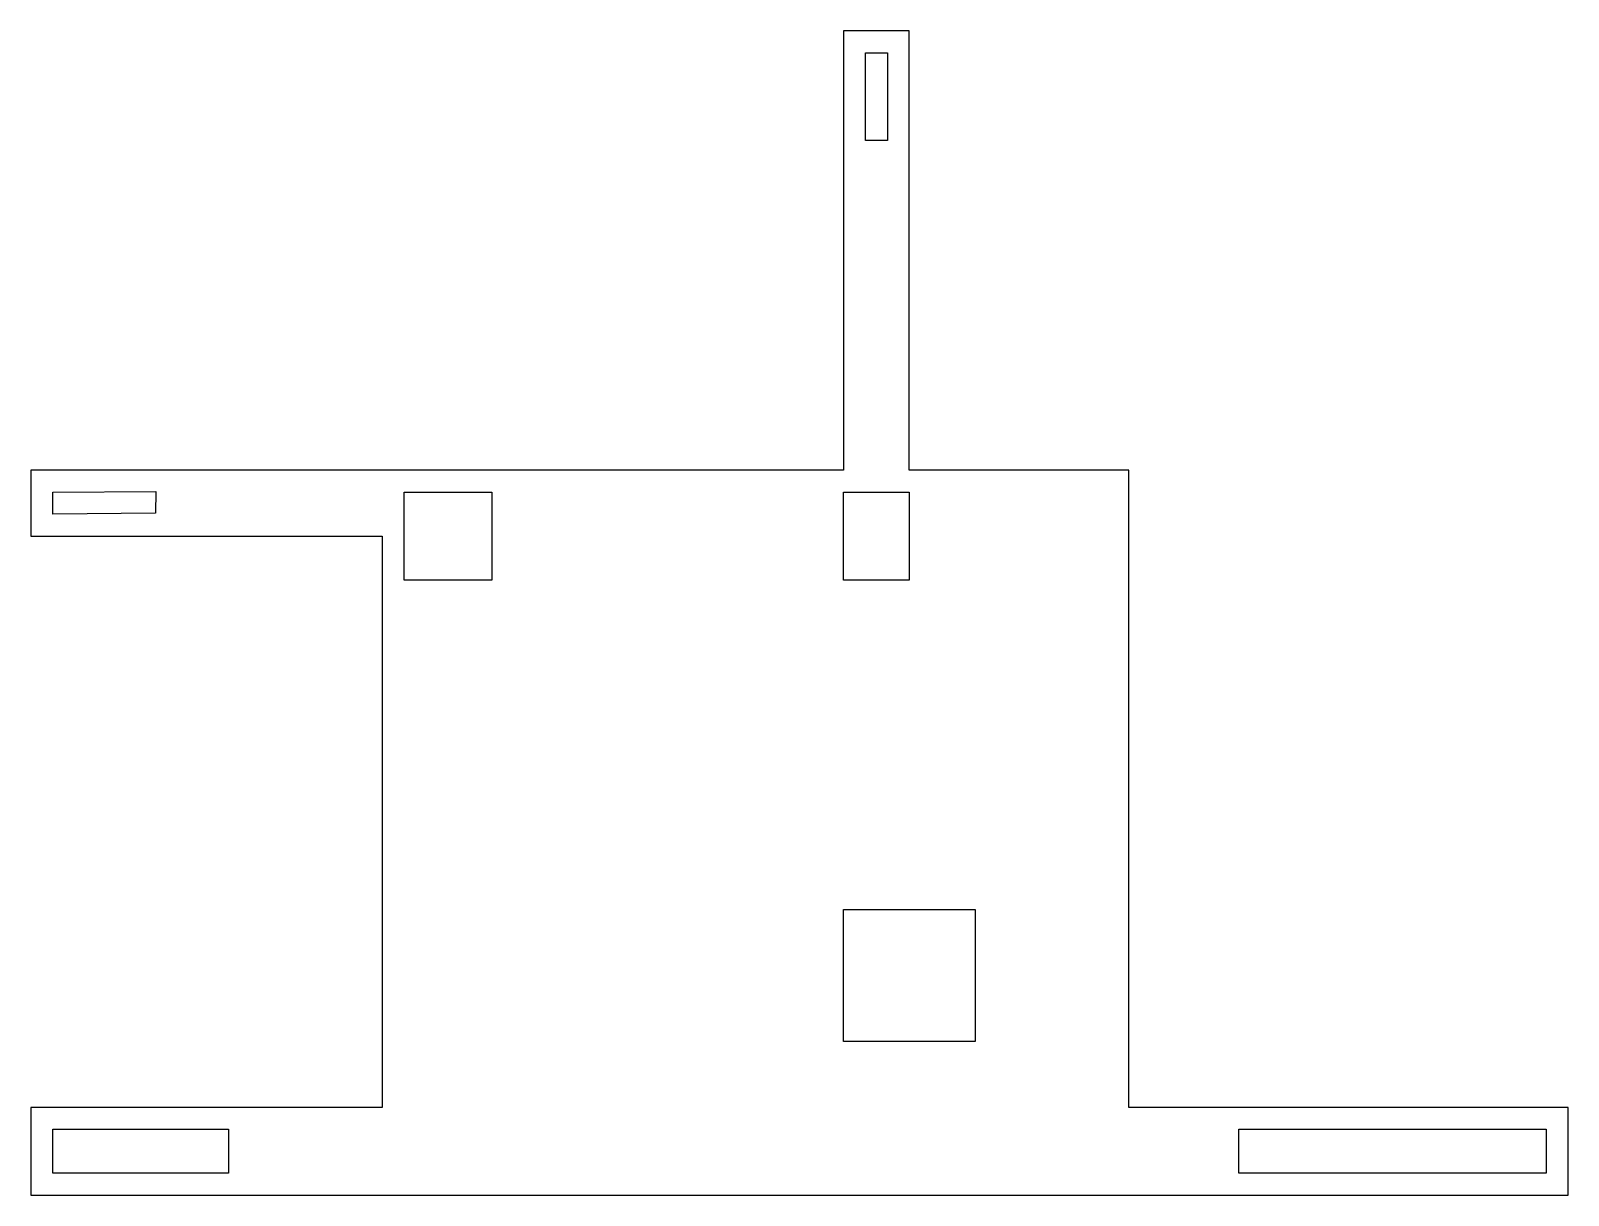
# Model space of a CAD drawing. Header units: metres. Extents: x 30 to 100, y 7 to 60.
import ezdxf

# ---------------------------------------------------------------- set-up
doc = ezdxf.new("R2010")
doc.units = ezdxf.units.M
for name, color, linetype, lineweight in [('distribution', 3, 'Continuous', 25), ('exits', 1, 'Continuous', 25), ('signs', 6, 'Continuous', 25), ('walls', 30, 'Continuous', 25)]:
    doc.layers.add(name, color=color, linetype=linetype, lineweight=lineweight)

msp = doc.modelspace()

# ---------------------------------------------------------------- linework, layer by layer
at = {"layer": 'distribution', "flags": 128}
msp.add_lwpolyline([(89, 10), (99, 10), (99, 8), (85, 8), (85, 10)], close=True, dxfattribs=at)
at = {"layer": 'exits', "flags": 128}
for points in [[(68, 59), (69, 59), (69, 55), (68, 55)], [(31, 39), (35.689, 39.029), (35.681, 38.047), (31, 38)], [(39, 10), (39, 8), (31, 8), (31, 10)]]:
    msp.add_lwpolyline(points, close=True, dxfattribs=at)
at = {"layer": 'signs', "flags": 128}
for points in [[(47, 39), (51, 39), (51, 35), (47, 35)], [(67, 35), (67, 39), (70, 39), (70, 35)], [(73, 20), (73, 14), (67, 14), (67, 20)]]:
    msp.add_lwpolyline(points, close=True, dxfattribs=at)
at = {"layer": 'walls', "flags": 128}
msp.add_lwpolyline([(46, 11), (30, 11), (30, 7), (100, 7), (100, 11), (80, 11), (80, 40), (70, 40), (70, 60), (67, 60), (67, 40), (30, 40), (30, 37), (46, 37)], close=True, dxfattribs=at)

doc.saveas('drawing.dxf')
